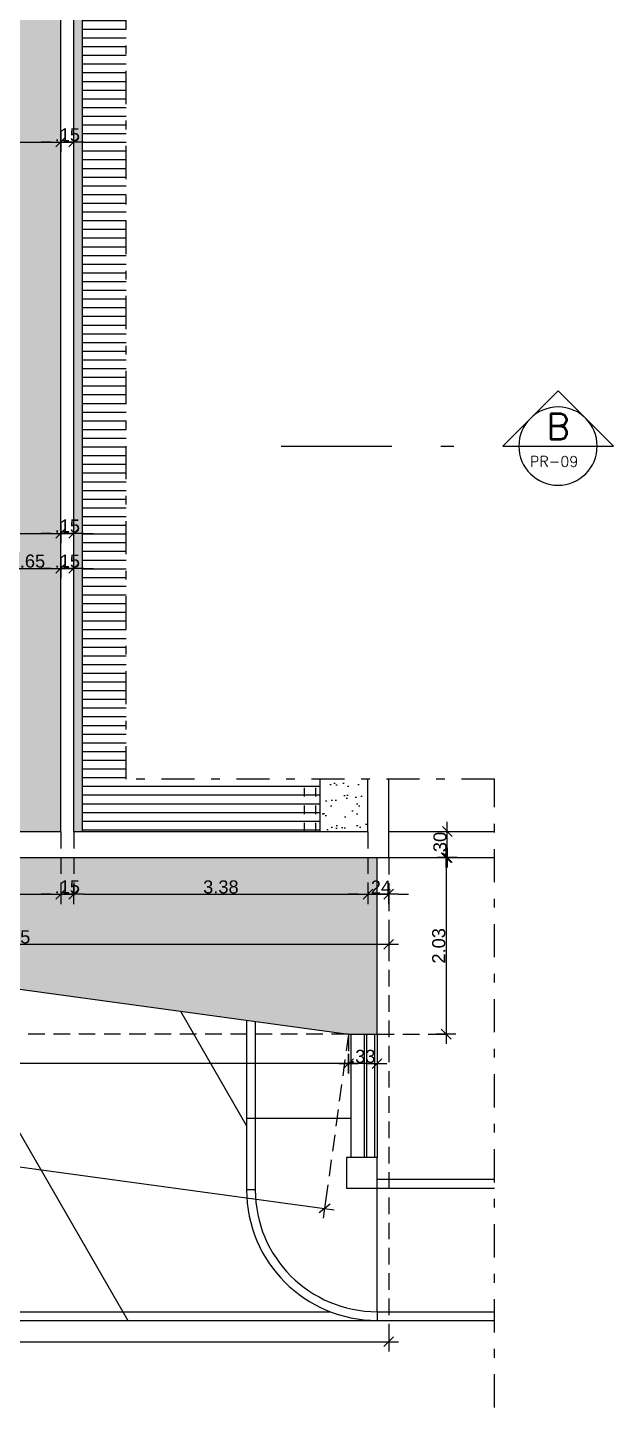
# Model space of a CAD drawing. Header units: millimetres. Extents: x 1974 to 2225, y 1614 to 1800.
# Drawn here: x 2067.93 to 2074.66, y 1619.16 to 1635.02 of the extents above; entities that cross this region are included whole.
import ezdxf
from ezdxf.enums import TextEntityAlignment as Align

# ---------------------------------------------------------------- set-up
doc = ezdxf.new("R2010")
doc.units = ezdxf.units.MM
doc.header["$LTSCALE"] = 0.03
doc.header["$PDMODE"] = 34
doc.linetypes.add('DASHDOT', pattern=[25.4, 12.7, -6.35, 0, -6.35])
doc.linetypes.add('HIDDEN', pattern=[9.525, 6.35, -3.175])
for name, color, linetype in [('COTA', 250, 'Continuous'), ('PL09', 9, 'Continuous'), ('PL2', 2, 'Continuous'), ('PL250', 250, 'Continuous'), ('PL251', 251, 'Continuous'), ('PL3', 3, 'Continuous'), ('PL5', 5, 'Continuous'), ('PL6', 6, 'Continuous'), ('Projeção', 250, 'HIDDEN'), ('Texto', 4, 'Continuous')]:
    doc.layers.add(name, color=color, linetype=linetype)
doc.styles.add('COTA75', font='ROMANS.SHX', dxfattribs={"height": 0.12})
doc.styles.get("Standard").update_dxf_attribs({"font": 'arial.ttf'})
doc.styles.add('TIT75', font='ROMANS.SHX', dxfattribs={"height": 0.2})
doc.dimstyles.new('TICK01', dxfattribs={"dimscale": 0, "dimtxt": 2, "dimasz": 1.5, "dimexe": 0.18, "dimexo": 0.06, "dimgap": 0.09, "dimtad": 1, "dimzin": 4, "dimdsep": 46, "dimtxsty": 'Standard', "dimblk": 'TICK1', "dimcen": 0.09, "dimclrd": 256, "dimclre": 256, "dimclrt": 4, "dimaunit": 1, "dimadec": 0, "dimazin": 0, "dimtfac": 1, "dimtix": 1, "dimtmove": 2, "dimatfit": 3, "dimldrblk": 'TICK1', "dimfxl": 1, "dimtolj": 1, "dimtzin": 12, "dimarcsym": 0})

# ---------------------------------------------------------------- blocks, each defined once
blk = doc.blocks.new('TICK1')
for p, q in [((-1, 0), (1, 0)), ((0.5, 0.5), (-0.5, -0.5)), ((0, 1), (0, -1))]:
    blk.add_line(p, q)
blk = doc.blocks.new('*D90')
at = {"layer": 'COTA', "linetype": 'HIDDEN', "lineweight": -2, "transparency": 16777216}
for p, q in [((2067.66, 1628.809), (2067.66, 1628.818)), ((2068.31, 1628.809), (2068.31, 1628.818))]:
    blk.add_line(p, q, dxfattribs=at)
at = {"layer": 'COTA', "lineweight": -2, "transparency": 16777216}
blk.add_line((2067.773, 1628.804), (2068.198, 1628.804), dxfattribs=at)
at = {"layer": 'DEFPOINTS', "color": 0, "transparency": 16777216}
for p in [(2067.66, 1628.804), (2068.31, 1628.804), (2068.31, 1628.804)]:
    blk.add_point(p, dxfattribs=at)
at = {"layer": 'COTA', "lineweight": -2, "transparency": 16777216, "xscale": 0.112499999905691, "yscale": 0.112499999905691, "zscale": 0.112499999905691, "rotation": 180}
blk.add_blockref('TICK1', (2067.66, 1628.804), dxfattribs=at)
at = {"layer": 'COTA', "lineweight": -2, "transparency": 16777216, "xscale": 0.112499999905691, "yscale": 0.112499999905691, "zscale": 0.112499999905691}
blk.add_blockref('TICK1', (2068.31, 1628.804), dxfattribs=at)
at = {"layer": 'COTA', "color": 4, "transparency": 16777216, "insert": (2067.985, 1628.887), "char_height": 0.15, "attachment_point": 5}
blk.add_mtext('\\A1;.65', dxfattribs=at)
blk = doc.blocks.new('*D91')
at = {"layer": 'COTA', "lineweight": -2, "transparency": 16777216}
for p, q in [((2068.198, 1628.804), (2068.085, 1628.804)), ((2068.31, 1628.804), (2068.46, 1628.804)), ((2068.573, 1628.804), (2068.685, 1628.804))]:
    blk.add_line(p, q, dxfattribs=at)
at = {"layer": 'COTA', "linetype": 'HIDDEN', "lineweight": -2, "transparency": 16777216}
for p, q in [((2068.31, 1628.809), (2068.31, 1628.818)), ((2068.46, 1628.809), (2068.46, 1628.818))]:
    blk.add_line(p, q, dxfattribs=at)
at = {"layer": 'DEFPOINTS', "color": 0, "transparency": 16777216}
for p in [(2068.31, 1628.804), (2068.46, 1628.804), (2068.46, 1628.804)]:
    blk.add_point(p, dxfattribs=at)
at = {"layer": 'COTA', "lineweight": -2, "transparency": 16777216, "xscale": 0.112499999905691, "yscale": 0.112499999905691, "zscale": 0.112499999905691}
blk.add_blockref('TICK1', (2068.31, 1628.804), dxfattribs=at)
at = {"layer": 'COTA', "lineweight": -2, "transparency": 16777216, "xscale": 0.112499999905691, "yscale": 0.112499999905691, "zscale": 0.112499999905691, "rotation": 180}
blk.add_blockref('TICK1', (2068.46, 1628.804), dxfattribs=at)
at = {"layer": 'COTA', "color": 4, "transparency": 16777216, "insert": (2068.385, 1628.887), "char_height": 0.15, "attachment_point": 5}
blk.add_mtext('\\A1;.15', dxfattribs=at)
blk = doc.blocks.new('*D97')
at = {"layer": 'COTA', "linetype": 'HIDDEN', "lineweight": -2, "transparency": 16777216}
for p, q in [((2061.456, 1634.143), (2061.456, 1633.688)), ((2068.31, 1633.697), (2068.31, 1633.715))]:
    blk.add_line(p, q, dxfattribs=at)
at = {"layer": 'COTA', "lineweight": -2, "transparency": 16777216}
blk.add_line((2061.569, 1633.702), (2068.198, 1633.702), dxfattribs=at)
at = {"layer": 'DEFPOINTS', "color": 0, "transparency": 16777216}
for p in [(2061.456, 1634.147), (2068.31, 1633.702), (2068.31, 1633.693)]:
    blk.add_point(p, dxfattribs=at)
at = {"layer": 'COTA', "lineweight": -2, "transparency": 16777216, "xscale": 0.112499999905691, "yscale": 0.112499999905691, "zscale": 0.112499999905691, "rotation": 180}
blk.add_blockref('TICK1', (2061.456, 1633.702), dxfattribs=at)
at = {"layer": 'COTA', "lineweight": -2, "transparency": 16777216, "xscale": 0.112499999905691, "yscale": 0.112499999905691, "zscale": 0.112499999905691}
blk.add_blockref('TICK1', (2068.31, 1633.702), dxfattribs=at)
at = {"layer": 'COTA', "color": 4, "transparency": 16777216, "insert": (2064.883, 1633.785), "char_height": 0.15, "attachment_point": 5}
blk.add_mtext('\\A1;6.85', dxfattribs=at)
blk = doc.blocks.new('*D98')
at = {"layer": 'COTA', "lineweight": -2, "transparency": 16777216}
for p, q in [((2068.198, 1633.702), (2068.085, 1633.702)), ((2068.31, 1633.702), (2068.46, 1633.702)), ((2068.573, 1633.702), (2068.685, 1633.702))]:
    blk.add_line(p, q, dxfattribs=at)
at = {"layer": 'COTA', "linetype": 'HIDDEN', "lineweight": -2, "transparency": 16777216}
for p, q in [((2068.31, 1633.697), (2068.31, 1633.715)), ((2068.46, 1633.706), (2068.46, 1633.715))]:
    blk.add_line(p, q, dxfattribs=at)
at = {"layer": 'DEFPOINTS', "color": 0, "transparency": 16777216}
for p in [(2068.31, 1633.693), (2068.46, 1633.702), (2068.46, 1633.702)]:
    blk.add_point(p, dxfattribs=at)
at = {"layer": 'COTA', "lineweight": -2, "transparency": 16777216, "xscale": 0.112499999905691, "yscale": 0.112499999905691, "zscale": 0.112499999905691}
blk.add_blockref('TICK1', (2068.31, 1633.702), dxfattribs=at)
at = {"layer": 'COTA', "lineweight": -2, "transparency": 16777216, "xscale": 0.112499999905691, "yscale": 0.112499999905691, "zscale": 0.112499999905691, "rotation": 180}
blk.add_blockref('TICK1', (2068.46, 1633.702), dxfattribs=at)
at = {"layer": 'COTA', "color": 4, "transparency": 16777216, "insert": (2068.385, 1633.785), "char_height": 0.15, "attachment_point": 5}
blk.add_mtext('\\A1;.15', dxfattribs=at)
blk = doc.blocks.new('*D102')
at = {"layer": 'COTA', "linetype": 'HIDDEN', "lineweight": -2, "transparency": 16777216}
for p, q in [((2061.456, 1629.211), (2061.456, 1629.22)), ((2068.31, 1629.211), (2068.31, 1629.22))]:
    blk.add_line(p, q, dxfattribs=at)
at = {"layer": 'COTA', "lineweight": -2, "transparency": 16777216}
blk.add_line((2061.569, 1629.206), (2068.198, 1629.206), dxfattribs=at)
at = {"layer": 'DEFPOINTS', "color": 0, "transparency": 16777216}
for p in [(2061.456, 1629.206), (2068.31, 1629.206), (2068.31, 1629.206)]:
    blk.add_point(p, dxfattribs=at)
at = {"layer": 'COTA', "lineweight": -2, "transparency": 16777216, "xscale": 0.112499999905691, "yscale": 0.112499999905691, "zscale": 0.112499999905691, "rotation": 180}
blk.add_blockref('TICK1', (2061.456, 1629.206), dxfattribs=at)
at = {"layer": 'COTA', "lineweight": -2, "transparency": 16777216, "xscale": 0.112499999905691, "yscale": 0.112499999905691, "zscale": 0.112499999905691}
blk.add_blockref('TICK1', (2068.31, 1629.206), dxfattribs=at)
at = {"layer": 'COTA', "color": 4, "transparency": 16777216, "insert": (2064.883, 1629.29), "char_height": 0.15, "attachment_point": 5}
blk.add_mtext('\\A1;6.85', dxfattribs=at)
blk = doc.blocks.new('*D103')
at = {"layer": 'COTA', "lineweight": -2, "transparency": 16777216}
for p, q in [((2068.198, 1629.206), (2068.085, 1629.206)), ((2068.31, 1629.206), (2068.46, 1629.206)), ((2068.573, 1629.206), (2068.685, 1629.206))]:
    blk.add_line(p, q, dxfattribs=at)
at = {"layer": 'COTA', "linetype": 'HIDDEN', "lineweight": -2, "transparency": 16777216}
for p, q in [((2068.31, 1629.211), (2068.31, 1629.22)), ((2068.46, 1629.211), (2068.46, 1629.22))]:
    blk.add_line(p, q, dxfattribs=at)
at = {"layer": 'DEFPOINTS', "color": 0, "transparency": 16777216}
for p in [(2068.31, 1629.206), (2068.46, 1629.206), (2068.46, 1629.206)]:
    blk.add_point(p, dxfattribs=at)
at = {"layer": 'COTA', "lineweight": -2, "transparency": 16777216, "xscale": 0.112499999905691, "yscale": 0.112499999905691, "zscale": 0.112499999905691}
blk.add_blockref('TICK1', (2068.31, 1629.206), dxfattribs=at)
at = {"layer": 'COTA', "lineweight": -2, "transparency": 16777216, "xscale": 0.112499999905691, "yscale": 0.112499999905691, "zscale": 0.112499999905691, "rotation": 180}
blk.add_blockref('TICK1', (2068.46, 1629.206), dxfattribs=at)
at = {"layer": 'COTA', "color": 4, "transparency": 16777216, "insert": (2068.385, 1629.29), "char_height": 0.15, "attachment_point": 5}
blk.add_mtext('\\A1;.15', dxfattribs=at)
blk = doc.blocks.new('*D107')
at = {"layer": 'COTA', "linetype": 'HIDDEN', "lineweight": -2, "transparency": 16777216}
for p, q in [((2068.31, 1625.777), (2068.31, 1625.047)), ((2063.433, 1625.377), (2063.433, 1625.047))]:
    blk.add_line(p, q, dxfattribs=at)
at = {"layer": 'COTA', "lineweight": -2, "transparency": 16777216}
blk.add_line((2063.546, 1625.06), (2068.198, 1625.06), dxfattribs=at)
at = {"layer": 'DEFPOINTS', "color": 0, "transparency": 16777216}
for p in [(2068.31, 1625.781), (2063.433, 1625.381), (2068.31, 1625.06)]:
    blk.add_point(p, dxfattribs=at)
at = {"layer": 'COTA', "lineweight": -2, "transparency": 16777216, "xscale": 0.112499999905691, "yscale": 0.112499999905691, "zscale": 0.112499999905691, "rotation": 180}
blk.add_blockref('TICK1', (2063.433, 1625.06), dxfattribs=at)
at = {"layer": 'COTA', "lineweight": -2, "transparency": 16777216, "xscale": 0.112499999905691, "yscale": 0.112499999905691, "zscale": 0.112499999905691}
blk.add_blockref('TICK1', (2068.31, 1625.06), dxfattribs=at)
at = {"layer": 'COTA', "color": 4, "transparency": 16777216, "insert": (2065.872, 1625.143), "char_height": 0.15, "attachment_point": 5}
blk.add_mtext('\\A1;4.88', dxfattribs=at)
blk = doc.blocks.new('*D108')
at = {"layer": 'COTA', "linetype": 'HIDDEN', "lineweight": -2, "transparency": 16777216}
for p, q in [((2068.31, 1625.777), (2068.31, 1625.047)), ((2068.46, 1625.777), (2068.46, 1625.047))]:
    blk.add_line(p, q, dxfattribs=at)
at = {"layer": 'COTA', "lineweight": -2, "transparency": 16777216}
for p, q in [((2068.198, 1625.06), (2068.085, 1625.06)), ((2068.31, 1625.06), (2068.46, 1625.06)), ((2068.573, 1625.06), (2068.685, 1625.06))]:
    blk.add_line(p, q, dxfattribs=at)
at = {"layer": 'DEFPOINTS', "color": 0, "transparency": 16777216}
for p in [(2068.31, 1625.781), (2068.46, 1625.781), (2068.46, 1625.06)]:
    blk.add_point(p, dxfattribs=at)
at = {"layer": 'COTA', "lineweight": -2, "transparency": 16777216, "xscale": 0.112499999905691, "yscale": 0.112499999905691, "zscale": 0.112499999905691}
blk.add_blockref('TICK1', (2068.31, 1625.06), dxfattribs=at)
at = {"layer": 'COTA', "lineweight": -2, "transparency": 16777216, "xscale": 0.112499999905691, "yscale": 0.112499999905691, "zscale": 0.112499999905691, "rotation": 180}
blk.add_blockref('TICK1', (2068.46, 1625.06), dxfattribs=at)
at = {"layer": 'COTA', "color": 4, "transparency": 16777216, "insert": (2068.385, 1625.143), "char_height": 0.15, "attachment_point": 5}
blk.add_mtext('\\A1;.15', dxfattribs=at)
blk = doc.blocks.new('*D109')
at = {"layer": 'COTA', "linetype": 'HIDDEN', "lineweight": -2, "transparency": 16777216}
for p, q in [((2068.46, 1625.777), (2068.46, 1625.047)), ((2071.84, 1625.777), (2071.84, 1625.047))]:
    blk.add_line(p, q, dxfattribs=at)
at = {"layer": 'COTA', "lineweight": -2, "transparency": 16777216}
blk.add_line((2068.573, 1625.06), (2071.728, 1625.06), dxfattribs=at)
at = {"layer": 'DEFPOINTS', "color": 0, "transparency": 16777216}
for p in [(2068.46, 1625.781), (2071.84, 1625.781), (2071.84, 1625.06)]:
    blk.add_point(p, dxfattribs=at)
at = {"layer": 'COTA', "lineweight": -2, "transparency": 16777216, "xscale": 0.112499999905691, "yscale": 0.112499999905691, "zscale": 0.112499999905691, "rotation": 180}
blk.add_blockref('TICK1', (2068.46, 1625.06), dxfattribs=at)
at = {"layer": 'COTA', "lineweight": -2, "transparency": 16777216, "xscale": 0.112499999905691, "yscale": 0.112499999905691, "zscale": 0.112499999905691}
blk.add_blockref('TICK1', (2071.84, 1625.06), dxfattribs=at)
at = {"layer": 'COTA', "color": 4, "transparency": 16777216, "insert": (2070.15, 1625.143), "char_height": 0.15, "attachment_point": 5}
blk.add_mtext('\\A1;3.38', dxfattribs=at)
blk = doc.blocks.new('*D110')
at = {"layer": 'COTA', "linetype": 'HIDDEN', "lineweight": -2, "transparency": 16777216}
for p, q in [((2071.84, 1625.777), (2071.84, 1625.047)), ((2072.079, 1625.477), (2072.079, 1625.047))]:
    blk.add_line(p, q, dxfattribs=at)
at = {"layer": 'COTA', "lineweight": -2, "transparency": 16777216}
for p, q in [((2071.728, 1625.06), (2071.615, 1625.06)), ((2071.84, 1625.06), (2072.079, 1625.06)), ((2072.192, 1625.06), (2072.304, 1625.06))]:
    blk.add_line(p, q, dxfattribs=at)
at = {"layer": 'DEFPOINTS', "color": 0, "transparency": 16777216}
for p in [(2071.84, 1625.781), (2072.079, 1625.481), (2072.079, 1625.06)]:
    blk.add_point(p, dxfattribs=at)
at = {"layer": 'COTA', "lineweight": -2, "transparency": 16777216, "xscale": 0.112499999905691, "yscale": 0.112499999905691, "zscale": 0.112499999905691}
blk.add_blockref('TICK1', (2071.84, 1625.06), dxfattribs=at)
at = {"layer": 'COTA', "lineweight": -2, "transparency": 16777216, "xscale": 0.112499999905691, "yscale": 0.112499999905691, "zscale": 0.112499999905691, "rotation": 180}
blk.add_blockref('TICK1', (2072.079, 1625.06), dxfattribs=at)
at = {"layer": 'COTA', "color": 4, "transparency": 16777216, "insert": (2071.96, 1625.142), "char_height": 0.15, "attachment_point": 5}
blk.add_mtext('\\A1;.24', dxfattribs=at)
blk = doc.blocks.new('*D113')
at = {"layer": 'COTA', "linetype": 'HIDDEN', "lineweight": -2, "transparency": 16777216}
for p, q in [((2063.433, 1625.056), (2063.433, 1624.472)), ((2072.079, 1625.056), (2072.079, 1624.472))]:
    blk.add_line(p, q, dxfattribs=at)
at = {"layer": 'COTA', "lineweight": -2, "transparency": 16777216}
blk.add_line((2063.546, 1624.485), (2071.967, 1624.485), dxfattribs=at)
at = {"layer": 'DEFPOINTS', "color": 0, "transparency": 16777216}
for p in [(2063.433, 1625.06), (2072.079, 1625.06), (2072.079, 1624.485)]:
    blk.add_point(p, dxfattribs=at)
at = {"layer": 'COTA', "lineweight": -2, "transparency": 16777216, "xscale": 0.112499999905691, "yscale": 0.112499999905691, "zscale": 0.112499999905691, "rotation": 180}
blk.add_blockref('TICK1', (2063.433, 1624.485), dxfattribs=at)
at = {"layer": 'COTA', "lineweight": -2, "transparency": 16777216, "xscale": 0.112499999905691, "yscale": 0.112499999905691, "zscale": 0.112499999905691}
blk.add_blockref('TICK1', (2072.079, 1624.485), dxfattribs=at)
at = {"layer": 'COTA', "color": 4, "transparency": 16777216, "insert": (2067.756, 1624.568), "char_height": 0.15, "attachment_point": 5}
blk.add_mtext('\\A1;8.65', dxfattribs=at)
blk = doc.blocks.new('*D114')
at = {"layer": 'COTA', "linetype": 'HIDDEN', "lineweight": -2, "transparency": 16777216}
for p, q in [((2071.616, 1623.448), (2071.616, 1623.1)), ((2071.945, 1623.448), (2071.945, 1623.1))]:
    blk.add_line(p, q, dxfattribs=at)
at = {"layer": 'COTA', "lineweight": -2, "transparency": 16777216}
blk.add_line((2071.833, 1623.113), (2071.729, 1623.113), dxfattribs=at)
at = {"layer": 'DEFPOINTS', "color": 0, "transparency": 16777216}
for p in [(2071.616, 1623.452), (2071.945, 1623.452), (2071.616, 1623.113)]:
    blk.add_point(p, dxfattribs=at)
at = {"layer": 'COTA', "lineweight": -2, "transparency": 16777216, "xscale": 0.112499999905691, "yscale": 0.112499999905691, "zscale": 0.112499999905691, "rotation": 180}
blk.add_blockref('TICK1', (2071.616, 1623.113), dxfattribs=at)
at = {"layer": 'COTA', "lineweight": -2, "transparency": 16777216, "xscale": 0.112499999905691, "yscale": 0.112499999905691, "zscale": 0.112499999905691}
blk.add_blockref('TICK1', (2071.945, 1623.113), dxfattribs=at)
at = {"layer": 'COTA', "color": 4, "transparency": 16777216, "insert": (2071.781, 1623.196), "char_height": 0.15, "attachment_point": 5}
blk.add_mtext('\\A1;.33', dxfattribs=at)
blk = doc.blocks.new('*D115')
at = {"layer": 'COTA', "linetype": 'HIDDEN', "lineweight": -2, "transparency": 16777216}
for p, q in [((2061.173, 1624.877), (2061.173, 1623.1)), ((2071.616, 1623.448), (2071.616, 1623.1))]:
    blk.add_line(p, q, dxfattribs=at)
at = {"layer": 'COTA', "lineweight": -2, "transparency": 16777216}
blk.add_line((2071.504, 1623.113), (2061.285, 1623.113), dxfattribs=at)
at = {"layer": 'DEFPOINTS', "color": 0, "transparency": 16777216}
for p in [(2061.173, 1624.881), (2071.616, 1623.452), (2061.173, 1623.113)]:
    blk.add_point(p, dxfattribs=at)
at = {"layer": 'COTA', "lineweight": -2, "transparency": 16777216, "xscale": 0.112499999905691, "yscale": 0.112499999905691, "zscale": 0.112499999905691, "rotation": 180}
blk.add_blockref('TICK1', (2061.173, 1623.113), dxfattribs=at)
at = {"layer": 'COTA', "lineweight": -2, "transparency": 16777216, "xscale": 0.112499999905691, "yscale": 0.112499999905691, "zscale": 0.112499999905691}
blk.add_blockref('TICK1', (2071.616, 1623.113), dxfattribs=at)
at = {"layer": 'COTA', "color": 4, "transparency": 16777216, "insert": (2066.394, 1623.196), "char_height": 0.15, "attachment_point": 5}
blk.add_mtext('\\A1;10.44', dxfattribs=at)
blk = doc.blocks.new('*D116')
at = {"layer": 'COTA', "linetype": 'HIDDEN', "lineweight": -2, "transparency": 16777216}
for p, q in [((2071.95, 1625.481), (2072.751, 1625.481)), ((2071.95, 1623.452), (2072.751, 1623.452))]:
    blk.add_line(p, q, dxfattribs=at)
at = {"layer": 'COTA', "lineweight": -2, "transparency": 16777216}
blk.add_line((2072.738, 1625.369), (2072.738, 1623.565), dxfattribs=at)
at = {"layer": 'DEFPOINTS', "color": 0, "transparency": 16777216}
for p in [(2071.945, 1625.481), (2071.945, 1623.452), (2072.738, 1623.452)]:
    blk.add_point(p, dxfattribs=at)
at = {"layer": 'COTA', "lineweight": -2, "transparency": 16777216, "xscale": 0.112499999905691, "yscale": 0.112499999905691, "zscale": 0.112499999905691}
for p, rotation in [((2072.738, 1625.481), 90), ((2072.738, 1623.452), 270)]:
    blk.add_blockref('TICK1', p, dxfattribs=dict(at, rotation=rotation))
at = {"layer": 'COTA', "color": 4, "transparency": 16777216, "insert": (2072.654, 1624.467), "char_height": 0.15, "attachment_point": 5, "rotation": 90}
blk.add_mtext('\\A1;2.03', dxfattribs=at)
blk = doc.blocks.new('*D118')
at = {"layer": 'COTA', "linetype": 'HIDDEN', "lineweight": -2, "transparency": 16777216}
for p, q in [((2061.168, 1624.881), (2060.738, 1624.881)), ((2071.612, 1623.452), (2060.738, 1623.452))]:
    blk.add_line(p, q, dxfattribs=at)
at = {"layer": 'COTA', "lineweight": -2, "transparency": 16777216}
blk.add_line((2060.752, 1624.769), (2060.752, 1623.565), dxfattribs=at)
at = {"layer": 'DEFPOINTS', "color": 0, "transparency": 16777216}
for p in [(2061.173, 1624.881), (2060.752, 1623.452), (2071.616, 1623.452)]:
    blk.add_point(p, dxfattribs=at)
at = {"layer": 'COTA', "lineweight": -2, "transparency": 16777216, "xscale": 0.112499999905691, "yscale": 0.112499999905691, "zscale": 0.112499999905691}
for p, rotation in [((2060.752, 1624.881), 90), ((2060.752, 1623.452), 270)]:
    blk.add_blockref('TICK1', p, dxfattribs=dict(at, rotation=rotation))
at = {"layer": 'COTA', "color": 4, "transparency": 16777216, "insert": (2060.668, 1624.167), "char_height": 0.15, "attachment_point": 5, "rotation": 90}
blk.add_mtext('\\A1;1.43', dxfattribs=at)
blk = doc.blocks.new('*D119')
at = {"layer": 'COTA', "linetype": 'HIDDEN', "lineweight": -2, "transparency": 16777216}
for p, q in [((2061.172, 1624.877), (2060.897, 1622.864)), ((2071.615, 1623.448), (2071.34, 1621.435))]:
    blk.add_line(p, q, dxfattribs=at)
at = {"layer": 'COTA', "lineweight": -2, "transparency": 16777216}
blk.add_line((2061.01, 1622.862), (2071.23, 1621.464), dxfattribs=at)
at = {"layer": 'DEFPOINTS', "color": 0, "transparency": 16777216}
for p in [(2061.173, 1624.881), (2071.616, 1623.452), (2071.342, 1621.449)]:
    blk.add_point(p, dxfattribs=at)
at = {"layer": 'COTA', "lineweight": -2, "transparency": 16777216, "xscale": 0.112499999905691, "yscale": 0.112499999905691, "zscale": 0.112499999905691}
for p, rotation in [((2060.898, 1622.878), 172.2085171528373), ((2071.342, 1621.449), 352.2085171528373)]:
    blk.add_blockref('TICK1', p, dxfattribs=dict(at, rotation=rotation))
at = {"layer": 'COTA', "color": 4, "transparency": 16777216, "insert": (2066.131, 1622.246), "char_height": 0.15, "attachment_point": 5, "rotation": 352.2085}
blk.add_mtext('\\A1;10.54', dxfattribs=at)
blk = doc.blocks.new('*D120')
at = {"layer": 'COTA', "linetype": 'HIDDEN', "lineweight": -2, "transparency": 16777216}
for p, q in [((2058.109, 1624.481), (2058.109, 1619.904)), ((2072.079, 1624.481), (2072.079, 1619.904))]:
    blk.add_line(p, q, dxfattribs=at)
at = {"layer": 'COTA', "lineweight": -2, "transparency": 16777216}
blk.add_line((2058.222, 1619.918), (2071.967, 1619.918), dxfattribs=at)
at = {"layer": 'DEFPOINTS', "color": 0, "transparency": 16777216}
for p in [(2058.109, 1624.485), (2072.079, 1624.485), (2072.079, 1619.918)]:
    blk.add_point(p, dxfattribs=at)
at = {"layer": 'COTA', "lineweight": -2, "transparency": 16777216, "xscale": 0.112499999905691, "yscale": 0.112499999905691, "zscale": 0.112499999905691, "rotation": 180}
blk.add_blockref('TICK1', (2058.109, 1619.918), dxfattribs=at)
at = {"layer": 'COTA', "lineweight": -2, "transparency": 16777216, "xscale": 0.112499999905691, "yscale": 0.112499999905691, "zscale": 0.112499999905691}
blk.add_blockref('TICK1', (2072.079, 1619.918), dxfattribs=at)
at = {"layer": 'COTA', "color": 4, "transparency": 16777216, "insert": (2065.094, 1620.001), "char_height": 0.15, "attachment_point": 5}
blk.add_mtext('\\A1;13.97', dxfattribs=at)
blk = doc.blocks.new('*D121')
at = {"layer": 'COTA', "linetype": 'HIDDEN', "lineweight": -2, "transparency": 16777216}
for p, q in [((2072.747, 1625.781), (2072.738, 1625.781)), ((2072.747, 1625.481), (2072.738, 1625.481))]:
    blk.add_line(p, q, dxfattribs=at)
at = {"layer": 'COTA', "lineweight": -2, "transparency": 16777216}
blk.add_line((2072.751, 1625.594), (2072.751, 1625.669), dxfattribs=at)
at = {"layer": 'DEFPOINTS', "color": 0, "transparency": 16777216}
for p in [(2072.751, 1625.781), (2072.751, 1625.781), (2072.751, 1625.481)]:
    blk.add_point(p, dxfattribs=at)
at = {"layer": 'COTA', "lineweight": -2, "transparency": 16777216, "xscale": 0.112499999905691, "yscale": 0.112499999905691, "zscale": 0.112499999905691}
for p, rotation in [((2072.751, 1625.781), 90), ((2072.751, 1625.481), 270)]:
    blk.add_blockref('TICK1', p, dxfattribs=dict(at, rotation=rotation))
at = {"layer": 'COTA', "color": 4, "transparency": 16777216, "insert": (2072.668, 1625.631), "char_height": 0.15, "attachment_point": 5, "rotation": 90}
blk.add_mtext('\\A1;.30', dxfattribs=at)
blk = doc.blocks.new('CORTE75')
at = {"layer": 'PL3'}
for p, q in [((-0.636, 0), (0, 0.636)), ((0.636, 0), (0, 0.636)), ((0.636, 0), (-0.636, 0)), ((1.348, 0), (1.198, 0)), ((3.182, 0), (1.909, 0))]:
    blk.add_line(p, q, dxfattribs=at)
blk.add_circle((0, 0), 0.45, dxfattribs=at)

msp = doc.modelspace()

# ---------------------------------------------------------------- hatches: boundary and pattern name
at = {"layer": 'PL09'}
h = msp.add_hatch(color=256, dxfattribs=at)
h.dxf.hatch_style = 1
h.paths.add_polyline_path([(2068.46, 1640.806), (2068.56, 1640.806), (2068.56, 1625.781), (2068.46, 1625.781)])
at = {"layer": 'PL250'}
h = msp.add_hatch(dxfattribs=at)
h.set_pattern_fill('_USER', color=256, scale=0.1, pattern_type=0)
h.set_pattern_definition([(0, (0, 0), (0, 0.1), [])])
h.paths.add_polyline_path([(2069.061, 1626.381), (2069.061, 1640.806), (2068.56, 1640.806), (2068.56, 1625.781), (2071.29, 1625.781), (2071.29, 1626.381)])
at = {"layer": 'PL251'}
h = msp.add_hatch(dxfattribs=at)
h.set_pattern_fill('AR-SAND', color=256, scale=0.005, angle=180, style=0)
h.paths.add_polyline_path([(2068.31, 1637.843), (2067.71, 1637.843), (2067.71, 1625.781), (2068.31, 1625.781)])
h = msp.add_hatch(dxfattribs=at)
h.set_pattern_fill('AR-SAND', color=256, scale=0.005, angle=180, style=0)
h.paths.add_polyline_path([(2071.84, 1626.381), (2071.29, 1626.381), (2071.29, 1625.781), (2071.84, 1625.781)])
h = msp.add_hatch(dxfattribs=at)
h.set_pattern_fill('AR-SAND', color=256, scale=0.005, angle=180, style=0)
h.paths.add_polyline_path([(2071.945, 1625.481), (2063.433, 1625.481), (2063.433, 1625.381), (2061.173, 1625.381), (2061.173, 1624.881), (2071.616, 1623.452), (2071.945, 1623.452)])

# ---------------------------------------------------------------- linework, layer by layer
at = {"color": 5, "linetype": 'DASHDOT'}
for p, q in [((2069.061, 1626.381), (2069.061, 1645.799)), ((2073.295, 1626.381), (2069.061, 1626.381)), ((2073.295, 1619.163), (2073.295, 1626.381))]:
    msp.add_line(p, q, dxfattribs=at)
at = {"layer": 'PL2'}
msp.add_lwpolyline([(2071.595, 1621.684), (2071.945, 1621.684), (2071.945, 1622.034), (2071.595, 1622.034)], close=True, dxfattribs=at)
at = {"layer": 'PL250'}
for p, q in [((2071.795, 1623.452), (2071.795, 1622.034)), ((2071.945, 1623.452), (2071.945, 1622.034))]:
    msp.add_line(p, q, dxfattribs=at)
at = {"layer": 'PL251'}
for p, q in [((2066.801, 1624.111), (2069.081, 1620.163)), ((2069.684, 1623.717), (2070.445, 1622.398)), ((2070.445, 1623.613), (2070.445, 1621.663)), ((2070.545, 1623.599), (2070.545, 1621.663)), ((2071.645, 1623.452), (2071.645, 1622.034)), ((2070.545, 1622.484), (2070.445, 1622.484)), ((2071.645, 1622.484), (2070.545, 1622.484)), ((2071.945, 1621.784), (2073.295, 1621.784)), ((2070.545, 1621.663), (2070.445, 1621.663)), ((2071.945, 1621.684), (2073.295, 1621.684)), ((2071.945, 1620.263), (2071.945, 1621.684)), ((2056.586, 1620.163), (2073.295, 1620.163)), ((2058.679, 1620.263), (2071.407, 1620.263)), ((2071.945, 1620.263), (2073.295, 1620.263)), ((2071.945, 1620.263), (2071.945, 1620.163))]:
    msp.add_line(p, q, dxfattribs=at)
for radius in [1.5, 1.4]:
    msp.add_arc((2071.945, 1621.663), radius, 180, 270, dxfattribs=at)
at = {"layer": 'PL5'}
for p, q in [((2068.46, 1625.781), (2068.46, 1640.806)), ((2068.31, 1625.781), (2068.31, 1637.843)), ((2071.84, 1625.781), (2071.84, 1626.381)), ((2072.079, 1625.481), (2072.079, 1626.381)), ((2063.433, 1625.781), (2068.31, 1625.781)), ((2068.46, 1625.781), (2071.84, 1625.781)), ((2063.433, 1625.481), (2072.079, 1625.481))]:
    msp.add_line(p, q, dxfattribs=at)
at = {"layer": 'PL6'}
for p, q in [((2068.56, 1625.781), (2068.56, 1640.806)), ((2071.29, 1625.781), (2071.29, 1626.381)), ((2072.079, 1625.781), (2073.295, 1625.781)), ((2072.079, 1625.481), (2073.295, 1625.481))]:
    msp.add_line(p, q, dxfattribs=at)
at = {"layer": 'PL6', "ltscale": 0.5}
for p, q in [((2071.825, 1623.452), (2071.825, 1622.034)), ((2071.915, 1623.452), (2071.915, 1622.034))]:
    msp.add_line(p, q, dxfattribs=at)
msp.add_lwpolyline([(2061.173, 1625.381), (2061.173, 1624.881), (2071.616, 1623.452), (2071.945, 1623.452), (2071.945, 1625.481)], dxfattribs=at)
at = {"layer": 'Projeção', "linetype": 'HIDDEN', "ltscale": 0.5}
for p, q in [((2071.11, 1625.781), (2071.11, 1626.381)), ((2071.24, 1625.781), (2071.24, 1626.381))]:
    msp.add_line(p, q, dxfattribs=at)

# ---------------------------------------------------------------- block references
at = {"layer": 'PL3', "xscale": -1}
msp.add_blockref('CORTE75', (2074.024, 1630.209), dxfattribs=at)

# ---------------------------------------------------------------- texts
at = {"layer": 'Texto', "style": 'TIT75'}
msp.add_text('B', height=0.3, dxfattribs=at).set_placement((2074.024, 1630.433), align=Align.MIDDLE)
at = {"layer": 'Texto', "style": 'COTA75'}
msp.add_text('PR-09', height=0.12, dxfattribs=at).set_placement((2073.701, 1629.972))

# ---------------------------------------------------------------- dimensions: what is measured, and where the dimension line sits
at = {"layer": 'COTA'}
for base, p1, p2, picture, middle in [((2068.31, 1633.702), (2061.456, 1634.147), (2068.31, 1633.693), '*D97', (2064.883, 1633.785)), ((2068.46, 1633.702), (2068.31, 1633.693), (2068.46, 1633.702), '*D98', (2068.385, 1633.785)), ((2068.31, 1629.206), (2061.456, 1629.206), (2068.31, 1629.206), '*D102', (2064.883, 1629.29)), ((2068.46, 1629.206), (2068.31, 1629.206), (2068.46, 1629.206), '*D103', (2068.385, 1629.29)), ((2068.31, 1628.804), (2067.66, 1628.804), (2068.31, 1628.804), '*D90', (2067.985, 1628.887)), ((2068.46, 1628.804), (2068.31, 1628.804), (2068.46, 1628.804), '*D91', (2068.385, 1628.887)), ((2068.31, 1625.06), (2063.433, 1625.381), (2068.31, 1625.781), '*D107', (2065.872, 1625.143)), ((2068.46, 1625.06), (2068.31, 1625.781), (2068.46, 1625.781), '*D108', (2068.385, 1625.143)), ((2071.84, 1625.06), (2068.46, 1625.781), (2071.84, 1625.781), '*D109', (2070.15, 1625.143)), ((2072.079, 1625.06), (2071.84, 1625.781), (2072.079, 1625.481), '*D110', (2071.96, 1625.142)), ((2072.079, 1624.485), (2063.433, 1625.06), (2072.079, 1625.06), '*D113', (2067.756, 1624.568)), ((2061.173, 1623.113), (2071.616, 1623.452), (2061.173, 1624.881), '*D115', (2066.394, 1623.196)), ((2072.079, 1619.918), (2058.109, 1624.485), (2072.079, 1624.485), '*D120', (2065.094, 1620.001)), ((2071.616, 1623.113), (2071.945, 1623.452), (2071.616, 1623.452), '*D114', (2071.781, 1623.196))]:
    dim = msp.add_linear_dim(base=base, p1=p1, p2=p2, dimstyle='TICK01', override={"dimscale": 0.075}, dxfattribs=at)
    dim.commit()
    dim.dimension.update_dxf_attribs({"geometry": picture, "text_midpoint": middle})
for base, p1, p2, picture, middle in [((2072.751, 1625.781), (2072.751, 1625.481), (2072.751, 1625.781), '*D121', (2072.668, 1625.631)), ((2072.738, 1623.452), (2071.945, 1625.481), (2071.945, 1623.452), '*D116', (2072.654, 1624.467)), ((2060.752, 1623.452), (2061.173, 1624.881), (2071.616, 1623.452), '*D118', (2060.668, 1624.167))]:
    dim = msp.add_linear_dim(base=base, p1=p1, p2=p2, angle=90, dimstyle='TICK01', override={"dimscale": 0.075}, dxfattribs=at)
    dim.commit()
    dim.dimension.update_dxf_attribs({"geometry": picture, "text_midpoint": middle})
dim = msp.add_aligned_dim(p1=(2061.173, 1624.881), p2=(2071.616, 1623.452), distance=-2.022, dimstyle='TICK01', override={"dimscale": 0.075}, dxfattribs=at)
dim.commit()
dim.dimension.update_dxf_attribs({"geometry": '*D119', "text_midpoint": (2066.131, 1622.246)})

doc.saveas('drawing.dxf')
